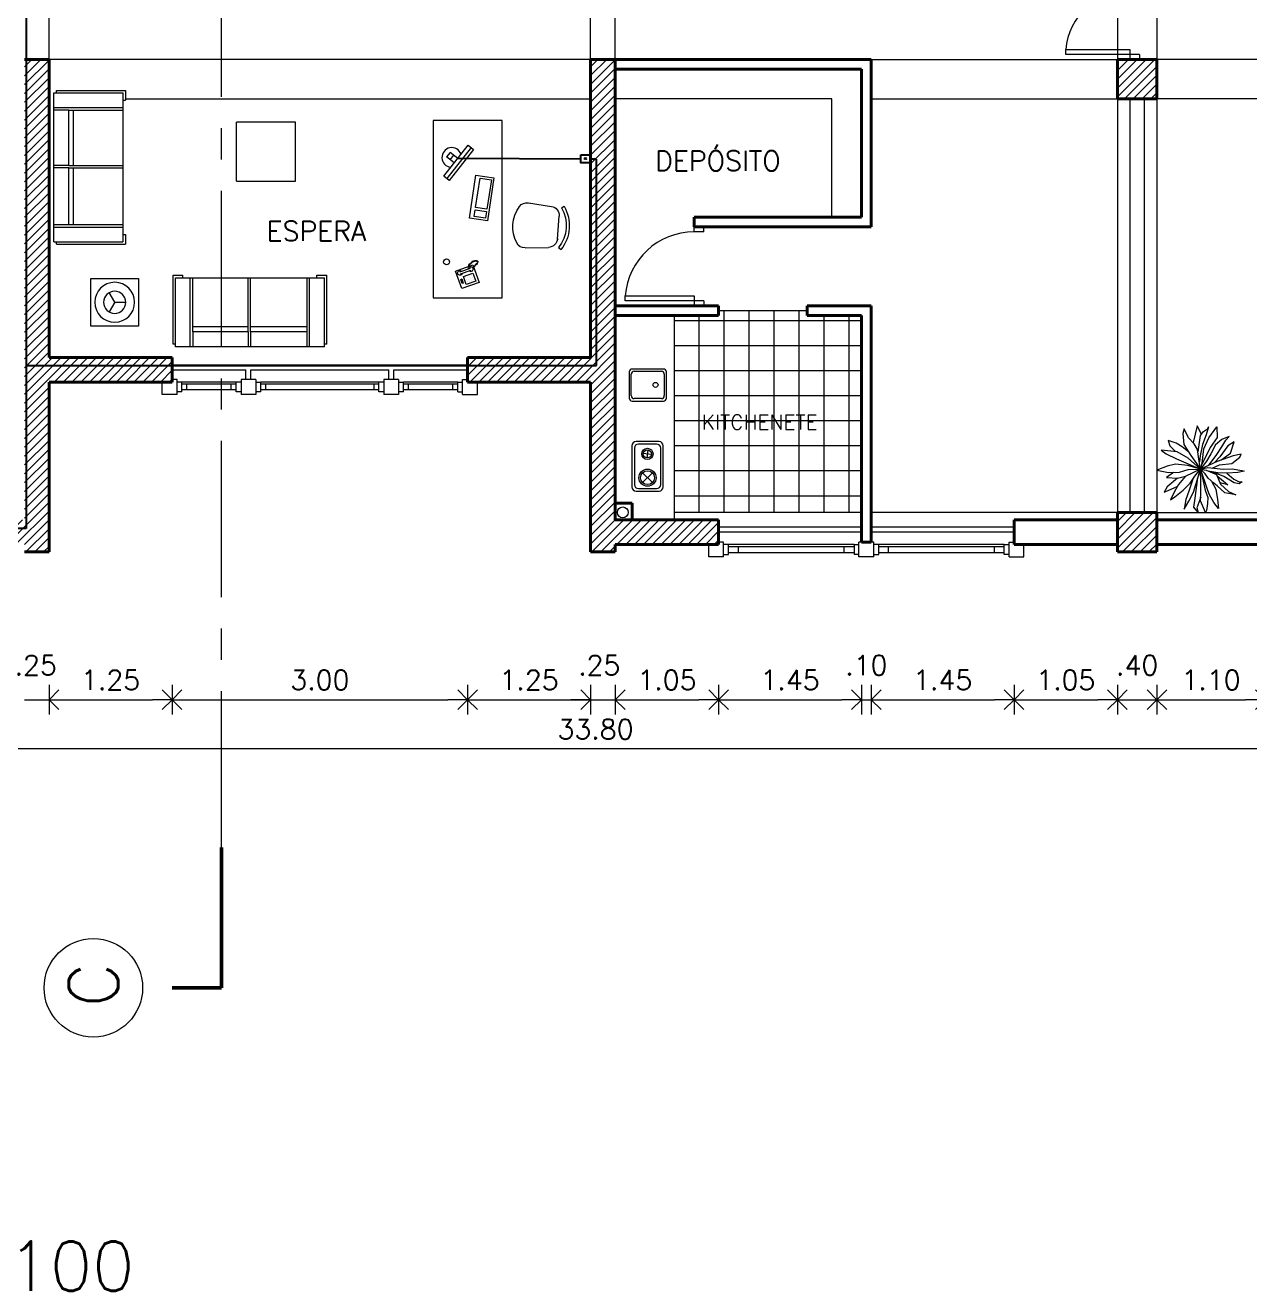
# Model space of a CAD drawing. Extents: x 952 to 1351, y -109 to 188.
# Drawn here: x 1222.72 to 1235.15, y 106.65 to 119.49 of the extents above; entities that cross this region are included whole.
import ezdxf

# ---------------------------------------------------------------- set-up
doc = ezdxf.new("R2010")
doc.units = 0
doc.header["$LTSCALE"] = 0.5
doc.linetypes.add('CENTER', pattern=[50.8, 31.75, -6.35, 6.35, -6.35])
doc.layers.get('0').update_dxf_attribs({"linetype": 'CONTINUOUS'})
doc.layers.get('Defpoints').update_dxf_attribs({"linetype": 'CONTINUOUS'})
for name, color, linetype, lineweight in [('Acotaciones', 9, 'CONTINUOUS', 9), ('Carpintería', 55, 'CONTINUOUS', 20), ('Detalles .05', 243, 'CONTINUOUS', 5), ('Detalles 01', 8, 'CONTINUOUS', 9), ('Equipamiento fijo', 31, 'CONTINUOUS', 13), ('Equipamiento movil', 33, 'CONTINUOUS', 9), ('Muros corte', 7, 'CONTINUOUS', 40), ('Punta 015', 64, 'CONTINUOUS', 13), ('Punta 02', 11, 'CONTINUOUS', 20), ('Punta 05', 52, 'CONTINUOUS', 50), ('Tratamiento pisos', 251, 'CONTINUOUS', 9), ('Vidrios', 147, 'CONTINUOUS', 13)]:
    doc.layers.add(name, color=color, linetype=linetype, lineweight=lineweight)
doc.layers.add('Cableado', color=100, linetype='CONTINUOUS')
doc.styles.add('Texto 1.5 mm', font='simplex.shx', dxfattribs={"height": 0.15})
doc.styles.add('Texto 2 mm', font='simplex.shx', dxfattribs={"height": 0.2})
doc.styles.add('Texto 5 mm', font='simplex.shx', dxfattribs={"height": 0.5})
doc.dimstyles.new('Primera línea', dxfattribs={"dimscale": 0, "dimtxt": 0.2, "dimasz": 0.2, "dimexe": 0.15, "dimexo": 0, "dimgap": 0.1, "dimtad": 1, "dimzin": 4, "dimdsep": 46, "dimtxsty": 'Texto 2 mm', "dimblk": 'OPEN90', "dimcen": 2.5, "dimclrd": 256, "dimclre": 256, "dimclrt": 256, "dimadec": 0, "dimazin": 0, "dimtfac": 1, "dimtmove": 2, "dimatfit": 3, "dimldrblk": 'OPEN90', "dimfxl": 1, "dimtolj": 1, "dimtzin": 0, "dimlwd": -1, "dimlwe": -1, "dimarcsym": 0})
doc.dimstyles.new('Segunda línea', dxfattribs={"dimscale": 0, "dimtxt": 0.2, "dimasz": 0.2, "dimexe": 0.15, "dimexo": 0.5, "dimgap": 0.1, "dimtad": 1, "dimzin": 4, "dimdsep": 46, "dimtxsty": 'Texto 2 mm', "dimblk": 'OPEN90', "dimcen": 2.5, "dimclrd": 256, "dimclre": 256, "dimclrt": 256, "dimadec": 0, "dimazin": 0, "dimtfac": 1, "dimtmove": 2, "dimatfit": 3, "dimldrblk": 'OPEN90', "dimfxl": 1, "dimtolj": 1, "dimtzin": 0, "dimlwd": -1, "dimlwe": -1, "dimarcsym": 0})
pattern_1 = [(45, (57.76673, 1.942127), (-0.0449012806, 0.0449012806), [])]

# ---------------------------------------------------------------- blocks, each defined once
blk = doc.blocks.new('Velador planta')
for q in [(-4.33, 2.5), (4.33, 2.5), (0, -5)]:
    blk.add_line((0, 0), q)
for radius in [9, 5]:
    blk.add_circle((0, 0), radius)
blk = doc.blocks.new('TELEFONO')
at = {"layer": 'Detalles .05'}
for p, q in [((0.139, 0.134), (-0.098, 0.134)), ((-0.098, 0.134), (-0.098, -0.099)), ((-0.071, 0.089), (-0.071, -0.055)), ((-0.043, 0.089), (-0.043, -0.055)), ((0.108, 0.063), (0, 0.063)), ((0, 0.063), (0, -0.063)), ((0.081, 0.108), (0.023, 0.108)), ((0.023, 0.108), (0.023, 0.094)), ((0.023, 0.094), (0.081, 0.094)), ((0.027, 0.041), (0.027, 0.041)), ((0.027, 0.014), (0.027, 0.014)), ((0.054, 0.041), (0.054, 0.041)), ((0.054, 0.014), (0.054, 0.014)), ((0.081, 0.094), (0.081, 0.108)), ((0.081, 0.041), (0.081, 0.041)), ((0.081, 0.014), (0.081, 0.014)), ((0.108, -0.063), (0.108, 0.063)), ((0.139, -0.099), (0.139, 0.134)), ((-0.129, -0.104), (-0.147, -0.11)), ((-0.129, -0.116), (-0.147, -0.121)), ((-0.129, -0.127), (-0.147, -0.133)), ((-0.129, -0.139), (-0.147, -0.145)), ((-0.124, -0.093), (-0.141, -0.098)), ((-0.124, -0.15), (-0.141, -0.156)), ((-0.118, -0.081), (-0.135, -0.087)), ((-0.112, -0.07), (-0.129, -0.075)), ((-0.106, -0.058), (-0.124, -0.064)), ((-0.101, -0.047), (-0.118, -0.052)), ((-0.089, -0.156), (-0.106, -0.162)), ((-0.083, -0.145), (-0.101, -0.15)), ((-0.098, -0.099), (0.139, -0.099)), ((-0.078, -0.133), (-0.095, -0.139)), ((-0.072, -0.121), (-0.089, -0.127)), ((-0.067, -0.083), (-0.078, -0.116)), ((0, -0.063), (0.108, -0.063)), ((0.027, -0.013), (0.027, -0.013)), ((0.027, -0.04), (0.027, -0.04)), ((0.054, -0.013), (0.054, -0.013)), ((0.054, -0.04), (0.054, -0.04)), ((0.081, -0.013), (0.081, -0.013)), ((0.081, -0.04), (0.081, -0.04)), ((-0.118, -0.162), (-0.135, -0.168)), ((-0.104, -0.17), (-0.122, -0.176))]:
    blk.add_line(p, q, dxfattribs=at)
for centre, start, end in [((-0.057, 0.089), 298.4915, 241.5085), ((-0.057, -0.055), 118.4915, 61.5085)]:
    blk.add_arc(centre, 0.0302, start, end, dxfattribs=at)
blk = doc.blocks.new('RECTANG')
for p, q in [((1, 1), (0, 1)), ((0, 1), (0, 0)), ((1, 0), (1, 1)), ((0, 0), (1, 0))]:
    blk.add_line(p, q)
blk = doc.blocks.new('KEYBOARD', base_point=(60, 294))
for p, xscale, yscale, zscale in [((60, 294), 19, 8, 19), ((61, 295), 13, 5, 13), ((75, 295), 3, 5, 3)]:
    blk.add_blockref('RECTANG', p, dxfattribs=dict(xscale=xscale, yscale=yscale, zscale=zscale))
blk = doc.blocks.new('silla compu')
for p, q in [((-0.198, 0.131), (-0.215, -0.107)), ((0.255, 0.058), (0.197, -0.173)), ((-0.225, -0.207), (-0.247, -0.23)), ((0.092, -0.242), (-0.137, -0.206)), ((0.175, -0.271), (0.188, -0.3))]:
    blk.add_line(p, q)
for centre, radius, start, end in [((-0.105, 0.124), 0.0936, 112.4967, 175.8734), ((-0.005, -0.116), 0.354, 49.3107, 112.4967), ((0.175, 0.085), 0.0838, 341.6928, 53.5518), ((-0.122, -0.113), 0.0936, 175.8734, 260.9037), ((0.022, 0.055), 0.392, 226.6455, 295.1618), ((0.022, 0.055), 0.361, 226.6972, 295.1102), ((0.098, -0.138), 0.105, 266.1879, 340.6498)]:
    blk.add_arc(centre, radius, start, end)
blk = doc.blocks.new('_Open90')
at = {"color": 0, "linetype": 'ByBlock', "lineweight": -2}
for p, q in [((0, 0), (-1, 0)), ((-0.5, 0.5), (0, 0)), ((0, 0), (-0.5, -0.5))]:
    blk.add_line(p, q, dxfattribs=at)
blk = doc.blocks.new('*D365')
at = {"layer": 'Acotaciones', "transparency": 16777216}
for p, q in [((1222.962, 112.797), (1222.962, 112.497)), ((1224.212, 112.797), (1224.212, 112.497)), ((1223.162, 112.647), (1224.012, 112.647))]:
    blk.add_line(p, q, dxfattribs=at)
at = {"layer": 'Defpoints', "color": 0, "transparency": 16777216}
for p in [(1222.962, 112.797), (1224.212, 112.797), (1224.212, 112.647)]:
    blk.add_point(p, dxfattribs=at)
at = {"layer": 'Acotaciones', "transparency": 16777216, "xscale": 0.2, "yscale": 0.2, "zscale": 0.2, "rotation": 180}
blk.add_blockref('_Open90', (1222.962, 112.647), dxfattribs=at)
at = {"layer": 'Acotaciones', "transparency": 16777216, "xscale": 0.2, "yscale": 0.2, "zscale": 0.2}
blk.add_blockref('_Open90', (1224.212, 112.647), dxfattribs=at)
at = {"layer": 'Acotaciones', "transparency": 16777216, "insert": (1223.587, 112.847), "char_height": 0.2, "attachment_point": 5, "style": 'Texto 2 mm'}
blk.add_mtext('\\A1;1.25', dxfattribs=at)
blk = doc.blocks.new('*D366')
at = {"layer": 'Acotaciones', "transparency": 16777216}
for p, q in [((1224.212, 112.797), (1224.212, 112.497)), ((1227.212, 112.797), (1227.212, 112.497)), ((1224.412, 112.647), (1227.012, 112.647))]:
    blk.add_line(p, q, dxfattribs=at)
at = {"layer": 'Defpoints', "color": 0, "transparency": 16777216}
for p in [(1224.212, 112.797), (1227.212, 112.797), (1227.212, 112.647)]:
    blk.add_point(p, dxfattribs=at)
at = {"layer": 'Acotaciones', "transparency": 16777216, "xscale": 0.2, "yscale": 0.2, "zscale": 0.2, "rotation": 180}
blk.add_blockref('_Open90', (1224.212, 112.647), dxfattribs=at)
at = {"layer": 'Acotaciones', "transparency": 16777216, "xscale": 0.2, "yscale": 0.2, "zscale": 0.2}
blk.add_blockref('_Open90', (1227.212, 112.647), dxfattribs=at)
at = {"layer": 'Acotaciones', "transparency": 16777216, "insert": (1225.712, 112.847), "char_height": 0.2, "attachment_point": 5, "style": 'Texto 2 mm'}
blk.add_mtext('\\A1;3.00', dxfattribs=at)
blk = doc.blocks.new('*D367')
at = {"layer": 'Acotaciones', "transparency": 16777216}
for p, q in [((1227.212, 112.797), (1227.212, 112.497)), ((1228.462, 112.797), (1228.462, 112.497)), ((1227.412, 112.647), (1228.262, 112.647))]:
    blk.add_line(p, q, dxfattribs=at)
at = {"layer": 'Defpoints', "color": 0, "transparency": 16777216}
for p in [(1227.212, 112.797), (1228.462, 112.797), (1228.462, 112.647)]:
    blk.add_point(p, dxfattribs=at)
at = {"layer": 'Acotaciones', "transparency": 16777216, "xscale": 0.2, "yscale": 0.2, "zscale": 0.2, "rotation": 180}
blk.add_blockref('_Open90', (1227.212, 112.647), dxfattribs=at)
at = {"layer": 'Acotaciones', "transparency": 16777216, "xscale": 0.2, "yscale": 0.2, "zscale": 0.2}
blk.add_blockref('_Open90', (1228.462, 112.647), dxfattribs=at)
at = {"layer": 'Acotaciones', "transparency": 16777216, "insert": (1227.837, 112.847), "char_height": 0.2, "attachment_point": 5, "style": 'Texto 2 mm'}
blk.add_mtext('\\A1;1.25', dxfattribs=at)
blk = doc.blocks.new('*D368')
at = {"layer": 'Acotaciones', "transparency": 16777216}
for p, q in [((1228.712, 112.797), (1228.712, 112.497)), ((1229.762, 112.797), (1229.762, 112.497)), ((1228.912, 112.647), (1229.562, 112.647))]:
    blk.add_line(p, q, dxfattribs=at)
at = {"layer": 'Defpoints', "color": 0, "transparency": 16777216}
for p in [(1228.712, 112.797), (1229.762, 112.797), (1229.762, 112.647)]:
    blk.add_point(p, dxfattribs=at)
at = {"layer": 'Acotaciones', "transparency": 16777216, "xscale": 0.2, "yscale": 0.2, "zscale": 0.2, "rotation": 180}
blk.add_blockref('_Open90', (1228.712, 112.647), dxfattribs=at)
at = {"layer": 'Acotaciones', "transparency": 16777216, "xscale": 0.2, "yscale": 0.2, "zscale": 0.2}
blk.add_blockref('_Open90', (1229.762, 112.647), dxfattribs=at)
at = {"layer": 'Acotaciones', "transparency": 16777216, "insert": (1229.237, 112.847), "char_height": 0.2, "attachment_point": 5, "style": 'Texto 2 mm'}
blk.add_mtext('\\A1;1.05', dxfattribs=at)
blk = doc.blocks.new('*D369')
at = {"layer": 'Acotaciones', "transparency": 16777216}
for p, q in [((1229.762, 112.797), (1229.762, 112.497)), ((1231.212, 112.797), (1231.212, 112.497)), ((1229.962, 112.647), (1231.012, 112.647))]:
    blk.add_line(p, q, dxfattribs=at)
at = {"layer": 'Defpoints', "color": 0, "transparency": 16777216}
for p in [(1229.762, 112.797), (1231.212, 112.797), (1231.212, 112.647)]:
    blk.add_point(p, dxfattribs=at)
at = {"layer": 'Acotaciones', "transparency": 16777216, "xscale": 0.2, "yscale": 0.2, "zscale": 0.2, "rotation": 180}
blk.add_blockref('_Open90', (1229.762, 112.647), dxfattribs=at)
at = {"layer": 'Acotaciones', "transparency": 16777216, "xscale": 0.2, "yscale": 0.2, "zscale": 0.2}
blk.add_blockref('_Open90', (1231.212, 112.647), dxfattribs=at)
at = {"layer": 'Acotaciones', "transparency": 16777216, "insert": (1230.487, 112.847), "char_height": 0.2, "attachment_point": 5, "style": 'Texto 2 mm'}
blk.add_mtext('\\A1;1.45', dxfattribs=at)
blk = doc.blocks.new('*D370')
at = {"layer": 'Acotaciones', "transparency": 16777216}
for p, q in [((1231.312, 112.797), (1231.312, 112.497)), ((1232.762, 112.797), (1232.762, 112.497)), ((1231.512, 112.647), (1232.562, 112.647))]:
    blk.add_line(p, q, dxfattribs=at)
at = {"layer": 'Defpoints', "color": 0, "transparency": 16777216}
for p in [(1231.312, 112.797), (1232.762, 112.797), (1232.762, 112.647)]:
    blk.add_point(p, dxfattribs=at)
at = {"layer": 'Acotaciones', "transparency": 16777216, "xscale": 0.2, "yscale": 0.2, "zscale": 0.2, "rotation": 180}
blk.add_blockref('_Open90', (1231.312, 112.647), dxfattribs=at)
at = {"layer": 'Acotaciones', "transparency": 16777216, "xscale": 0.2, "yscale": 0.2, "zscale": 0.2}
blk.add_blockref('_Open90', (1232.762, 112.647), dxfattribs=at)
at = {"layer": 'Acotaciones', "transparency": 16777216, "insert": (1232.037, 112.847), "char_height": 0.2, "attachment_point": 5, "style": 'Texto 2 mm'}
blk.add_mtext('\\A1;1.45', dxfattribs=at)
blk = doc.blocks.new('*D371')
at = {"layer": 'Acotaciones', "transparency": 16777216}
for p, q in [((1232.762, 112.797), (1232.762, 112.497)), ((1233.812, 112.797), (1233.812, 112.497)), ((1232.962, 112.647), (1233.612, 112.647))]:
    blk.add_line(p, q, dxfattribs=at)
at = {"layer": 'Defpoints', "color": 0, "transparency": 16777216}
for p in [(1232.762, 112.797), (1233.812, 112.797), (1233.812, 112.647)]:
    blk.add_point(p, dxfattribs=at)
at = {"layer": 'Acotaciones', "transparency": 16777216, "xscale": 0.2, "yscale": 0.2, "zscale": 0.2, "rotation": 180}
blk.add_blockref('_Open90', (1232.762, 112.647), dxfattribs=at)
at = {"layer": 'Acotaciones', "transparency": 16777216, "xscale": 0.2, "yscale": 0.2, "zscale": 0.2}
blk.add_blockref('_Open90', (1233.812, 112.647), dxfattribs=at)
at = {"layer": 'Acotaciones', "transparency": 16777216, "insert": (1233.287, 112.847), "char_height": 0.2, "attachment_point": 5, "style": 'Texto 2 mm'}
blk.add_mtext('\\A1;1.05', dxfattribs=at)
blk = doc.blocks.new('*D372')
at = {"layer": 'Acotaciones', "transparency": 16777216}
for p, q in [((1234.212, 112.797), (1234.212, 112.497)), ((1235.312, 112.797), (1235.312, 112.497)), ((1234.412, 112.647), (1235.112, 112.647))]:
    blk.add_line(p, q, dxfattribs=at)
at = {"layer": 'Defpoints', "color": 0, "transparency": 16777216}
for p in [(1234.212, 112.797), (1235.312, 112.797), (1235.312, 112.647)]:
    blk.add_point(p, dxfattribs=at)
at = {"layer": 'Acotaciones', "transparency": 16777216, "xscale": 0.2, "yscale": 0.2, "zscale": 0.2, "rotation": 180}
blk.add_blockref('_Open90', (1234.212, 112.647), dxfattribs=at)
at = {"layer": 'Acotaciones', "transparency": 16777216, "xscale": 0.2, "yscale": 0.2, "zscale": 0.2}
blk.add_blockref('_Open90', (1235.312, 112.647), dxfattribs=at)
at = {"layer": 'Acotaciones', "transparency": 16777216, "insert": (1234.762, 112.847), "char_height": 0.2, "attachment_point": 5, "style": 'Texto 2 mm'}
blk.add_mtext('\\A1;1.10', dxfattribs=at)
blk = doc.blocks.new('*D378')
at = {"layer": 'Acotaciones', "transparency": 16777216}
for p, q in [((1211.612, 112.297), (1211.612, 111.997)), ((1245.412, 112.297), (1245.412, 111.997)), ((1245.212, 112.147), (1211.812, 112.147))]:
    blk.add_line(p, q, dxfattribs=at)
at = {"layer": 'Defpoints', "color": 0, "transparency": 16777216}
for p in [(1211.612, 112.797), (1245.412, 112.797), (1211.612, 112.147)]:
    blk.add_point(p, dxfattribs=at)
at = {"layer": 'Acotaciones', "transparency": 16777216, "xscale": 0.2, "yscale": 0.2, "zscale": 0.2, "rotation": 180}
blk.add_blockref('_Open90', (1211.612, 112.147), dxfattribs=at)
at = {"layer": 'Acotaciones', "transparency": 16777216, "xscale": 0.2, "yscale": 0.2, "zscale": 0.2}
blk.add_blockref('_Open90', (1245.412, 112.147), dxfattribs=at)
at = {"layer": 'Acotaciones', "transparency": 16777216, "insert": (1228.512, 112.347), "char_height": 0.2, "attachment_point": 5, "style": 'Texto 2 mm'}
blk.add_mtext('\\A1;33.80', dxfattribs=at)
blk = doc.blocks.new('Treei')
for p, q in [((-1.6, 5.41), (-2.01, 5.58)), ((-2.01, 5.58), (-1.8, 4.47)), ((-0.75, 4.27), (-1.6, 5.41)), ((0.01, 4.32), (0.22, 5.68)), ((0.22, 5.68), (0.34, 5.97)), ((0.34, 5.97), (0.52, 5.11)), ((1.42, 4.57), (1.81, 5.28)), ((1.81, 5.28), (1.78, 5.7)), ((1.78, 5.7), (2.06, 5.28)), ((2.06, 5.28), (1.92, 4.62)), ((-3.94, 3.46), (-4.45, 3.93)), ((-4.45, 3.93), (-4.03, 2.89)), ((-2.15, 4.1), (-3.71, 4.62)), ((-3.71, 4.62), (-3.16, 3.73)), ((-3.16, 3.73), (-1.67, 2.62)), ((-1.21, 2.79), (-2.15, 4.1)), ((-1.8, 4.47), (-1.02, 2.25)), ((-0.56, 2.57), (-0.75, 4.27)), ((0.06, 3.09), (0.01, 4.32)), ((0.52, 5.11), (0.61, 3.71)), ((0.61, 3.71), (0.57, 2.38)), ((0.61, 3.58), (1.42, 4.57)), ((0.96, 2.25), (2.2, 3.73)), ((1.92, 4.62), (1.05, 3.19)), ((2.2, 3.73), (1.92, 2.62)), ((2.11, 2.72), (3.12, 3.85)), ((3.12, 3.85), (3.58, 4.84)), ((3.58, 4.84), (3.3, 3.31)), ((-5.76, 2.23), (-4.31, 2.25)), ((-4.26, 1.14), (-5.76, 2.23)), ((-4.31, 2.25), (-2.93, 1.32)), ((-4.03, 2.89), (-3.28, 2.03)), ((-3.05, 2.89), (-3.94, 3.46)), ((-3.28, 2.03), (-2.08, 1.39)), ((-1.83, 2.15), (-3.05, 2.89)), ((-0.51, 1.14), (-1.83, 2.15)), ((-1.67, 2.62), (-0.88, 1.91)), ((-1.02, 2.25), (0.03, -0.03)), ((-0.11, 1.56), (-0.56, 2.57)), ((-0.17, 1), (0.06, 3.09)), ((0.2, 0.77), (0.8, 2.18)), ((0.57, 2.38), (0.31, 1.05)), ((1.05, 3.19), (0.44, 1.74)), ((0.8, 2.18), (2.11, 2.72)), ((1.99, 1.81), (1.28, 1.02)), ((1.69, 1.48), (2.82, 2.08)), ((2.36, 2.28), (1.99, 1.81)), ((3.3, 3.31), (2.36, 2.28)), ((2.82, 2.08), (4.22, 2.33)), ((4.64, 1.81), (3.51, 1.17)), ((4.22, 2.33), (5.46, 2.47)), ((5.46, 2.47), (4.64, 1.81)), ((-4.76, 0.09), (-5.92, -0.48)), ((-5.51, 0.92), (-5.8, 1.09)), ((-5.8, 1.09), (-4.68, 0.77)), ((-5.12, 0.4), (-5.51, 0.92)), ((-4.61, -0.04), (-5.12, 0.4)), ((-4.68, 0.77), (-3.34, 0.26)), ((-2.77, 0.45), (-4.26, 1.14)), ((-3.34, 0.26), (-1.78, -0.09)), ((-2.93, 1.32), (-0.51, 0.11)), ((-0.77, 0.18), (-2.77, 0.45)), ((-2.08, 1.39), (-1.04, 0.82)), ((-1.04, 0.82), (0.03, -0.03)), ((0.03, -0.03), (-0.77, 0.18)), ((0.03, -0.03), (-0.17, 1)), ((0.03, -0.03), (0.2, 0.77)), ((2.04, 0.65), (0.03, -0.03)), ((0.7, 0.63), (0.03, -0.03)), ((0.03, -0.03), (2.96, 0.63)), ((1.85, 0.03), (0.03, -0.03)), ((1.28, 1.02), (0.7, 0.63)), ((3.28, 0.01), (1.85, 0.03)), ((2.73, 0.9), (2.04, 0.65)), ((3.51, 1.17), (2.73, 0.9)), ((2.96, 0.63), (3.97, 1)), ((4.41, -0.01), (3.28, 0.01)), ((3.97, 1), (4.77, 0.95)), ((5.39, 0.4), (4.41, -0.01)), ((4.77, 0.95), (5.72, 0.8)), ((6.02, 0.65), (5.39, 0.4)), ((5.72, 0.8), (6.02, 0.65)), ((-5.92, -0.48), (-3.64, -1.03)), ((-4.26, -1.67), (-5.51, -2.28)), ((-2.36, -0.36), (-4.61, -0.04)), ((-3.44, -0.9), (-4.26, -1.67)), ((-2.65, -0.43), (-3.44, -0.9)), ((-3.37, -2.31), (-1.83, -1.37)), ((-2.28, -1.64), (-3.05, -2.53)), ((-1.34, -0.24), (-2.65, -0.43)), ((-1.46, -1.72), (-2.33, -3.24)), ((-1.83, -1.37), (0.03, -0.03)), ((-1.78, -0.09), (-0.95, -0.18)), ((0.03, -0.03), (-1.46, -1.72)), ((-1.39, -3.32), (0.03, -0.03)), ((0.03, -0.03), (-1.34, -0.24)), ((0.03, -0.03), (-0.47, -1.76)), ((0.11, -1.72), (0.03, -0.03)), ((0.03, -0.03), (1.07, -2.16)), ((1, -0.83), (0.03, -0.03)), ((3.21, -0.98), (0.03, -0.03)), ((0.45, -2.92), (0.11, -1.72)), ((1.97, -1.44), (1, -0.83)), ((4.06, -0.75), (1.24, -0.39)), ((1.31, -1.02), (3.1, -1.64)), ((2.93, -2.41), (1.97, -1.44)), ((3.1, -1.64), (4.24, -2.04)), ((4.47, -1.62), (3.21, -0.98)), ((3.92, 0), (5.37, -0.51)), ((5.3, -0.93), (4.06, -0.75)), ((5.56, -2.28), (4.47, -1.62)), ((6.02, -0.34), (5.3, -0.93)), ((5.37, -0.51), (6.02, -0.34)), ((-5.51, -2.28), (-4.86, -2.48)), ((-4.86, -2.48), (-3.37, -2.31)), ((-3.55, -3.37), (-3.92, -4.48)), ((-3.05, -2.53), (-3.55, -3.37)), ((-3.16, -4.25), (-2.38, -3.46)), ((-2.33, -3.24), (-2.56, -5.44)), ((-2.06, -4.77), (-1.39, -3.32)), ((-0.47, -1.76), (-0.63, -3.46)), ((-0.63, -3.46), (-0.35, -4.6)), ((0.5, -4.43), (0.45, -2.92)), ((1.3, -3.19), (1.03, -2.11)), ((1.07, -2.16), (2.15, -3.07)), ((1.19, -4.72), (1.28, -3.19)), ((1.28, -3.19), (2.47, -4.62)), ((2.15, -3.07), (3.12, -3.59)), ((2.93, -4.4), (2.43, -3.22)), ((3.85, -3.54), (2.93, -2.41)), ((4.24, -2.04), (5.56, -2.28)), ((-3.92, -4.48), (-3.16, -4.25)), ((-2.56, -5.44), (-2.06, -4.77)), ((-0.35, -4.6), (0.2, -6.03)), ((0.2, -6.03), (0.5, -4.43)), ((0.5, -3.74), (1.19, -4.72)), ((2.47, -4.62), (3.23, -5.02)), ((3.23, -5.02), (2.93, -4.4)), ((3.12, -3.59), (4.27, -4.18)), ((4.27, -4.18), (3.85, -3.54))]:
    blk.add_line(p, q)

msp = doc.modelspace()

# ---------------------------------------------------------------- hatches: boundary and pattern name
at = {"layer": 'Detalles 01'}
h = msp.add_hatch(dxfattribs=at)
h.set_pattern_fill('ANSI31,_O', color=256, scale=0.02)
h.set_pattern_definition(pattern_1)
h.paths.add_polyline_path([(1222.712, 114.472), (1221.662, 114.472), (1221.662, 114.222), (1222.712, 114.222), (1222.712, 114.147), (1222.962, 114.147), (1222.962, 115.872), (1224.212, 115.872), (1224.212, 116.122), (1222.962, 116.122), (1222.962, 119.147), (1222.712, 119.147)])
h = msp.add_hatch(dxfattribs=at)
h.set_pattern_fill('ANSI31,_O', color=256, scale=0.02)
h.set_pattern_definition(pattern_1)
h.paths.add_polyline_path([(1228.712, 119.147), (1228.462, 119.147), (1228.462, 116.122), (1227.212, 116.122), (1227.212, 115.872), (1228.462, 115.872), (1228.462, 114.147), (1228.712, 114.147), (1228.712, 114.222), (1229.762, 114.222), (1229.762, 114.472), (1228.712, 114.472)])
h = msp.add_hatch(dxfattribs=at)
h.set_pattern_fill('ANSI31', color=256, scale=0.02, style=0)
h.set_pattern_definition(pattern_1)
h.paths.add_polyline_path([(1233.812, 119.147), (1233.812, 118.747), (1234.212, 118.747), (1234.212, 119.147)])
h = msp.add_hatch(dxfattribs=at)
h.set_pattern_fill('ANSI31', color=256, scale=0.02, style=0)
h.set_pattern_definition(pattern_1)
h.paths.add_polyline_path([(1234.212, 114.147), (1234.212, 114.547), (1233.812, 114.547), (1233.812, 114.147)])
at = {"layer": 'Tratamiento pisos'}
h = msp.add_hatch(dxfattribs=at)
h.set_pattern_fill('NET,_I', color=256, scale=0.08, angle=-90, style=2)
h.set_pattern_definition([(270, (118.56673, 1.94213), (0.254, -4e-17), []), (0, (118.56673, 1.94213), (6e-17, 0.254), [])])
h.paths.add_polyline_path([(1229.762, 116.597), (1229.762, 116.547), (1229.312, 116.547), (1229.312, 114.547), (1231.187, 114.547), (1231.212, 114.547), (1231.212, 116.547), (1230.662, 116.547), (1230.662, 116.597)])

# ---------------------------------------------------------------- linework, layer by layer
at = {"layer": 'Acotaciones'}
for p, q in [((1231.312, 112.797), (1231.312, 112.497)), ((1233.812, 112.647), (1233.912, 112.747)), ((1234.212, 112.647), (1234.112, 112.747)), ((1222.712, 112.647), (1223.212, 112.647)), ((1228.212, 112.647), (1228.712, 112.647)), ((1231.212, 112.647), (1231.312, 112.647)), ((1233.812, 112.647), (1234.212, 112.647)), ((1233.912, 112.547), (1233.812, 112.647)), ((1234.112, 112.547), (1234.212, 112.647))]:
    msp.add_line(p, q, dxfattribs=at)
at = {"layer": 'Cableado'}
for p, q in [((1222.73, 125.232), (1222.73, 118.747)), ((1222.73, 118.747), (1222.73, 116.04)), ((1228.363, 118.134), (1227.112, 118.143)), ((1228.522, 118.134), (1228.462, 118.134)), ((1228.522, 116.04), (1228.522, 118.134)), ((1222.73, 116.04), (1228.522, 116.04)), ((1222.73, 116.04), (1222.73, 114.386)), ((1222.73, 114.386), (1217.497, 114.386))]:
    msp.add_line(p, q, dxfattribs=at)
msp.add_lwpolyline([(1228.363, 118.18), (1228.462, 118.18), (1228.462, 118.096), (1228.363, 118.096)], close=True, dxfattribs=at)
at = {"layer": 'Carpintería'}
for p, q in [((1233.287, 119.197), (1233.287, 119.247)), ((1233.287, 119.247), (1233.937, 119.247)), ((1233.937, 119.247), (1233.937, 119.197)), ((1233.937, 119.197), (1233.287, 119.197)), ((1234.037, 119.197), (1233.937, 119.197)), ((1233.937, 119.197), (1233.937, 119.147)), ((1234.037, 119.197), (1234.037, 119.147)), ((1229.512, 117.397), (1229.512, 117.447)), ((1229.612, 117.397), (1229.612, 117.447)), ((1229.612, 117.397), (1229.512, 117.397)), ((1228.812, 116.697), (1228.812, 116.747)), ((1228.812, 116.747), (1229.512, 116.747)), ((1229.512, 116.697), (1228.812, 116.697)), ((1229.512, 116.747), (1229.512, 116.697)), ((1229.612, 116.697), (1229.512, 116.697)), ((1229.512, 116.697), (1229.512, 116.647)), ((1229.612, 116.697), (1229.612, 116.647)), ((1224.262, 115.897), (1224.212, 115.897)), ((1224.262, 115.747), (1224.262, 115.897)), ((1225.062, 115.897), (1224.912, 115.897)), ((1224.912, 115.897), (1224.912, 115.747)), ((1225.062, 115.897), (1225.062, 115.747)), ((1226.512, 115.897), (1226.362, 115.897)), ((1226.362, 115.897), (1226.362, 115.747)), ((1226.512, 115.897), (1226.512, 115.747)), ((1227.162, 115.747), (1227.162, 115.897)), ((1227.162, 115.897), (1227.212, 115.897)), ((1224.112, 115.747), (1224.112, 115.872)), ((1224.312, 115.872), (1224.262, 115.872)), ((1224.312, 115.772), (1224.262, 115.772)), ((1224.312, 115.772), (1224.312, 115.872)), ((1224.862, 115.852), (1224.312, 115.852)), ((1224.862, 115.792), (1224.312, 115.792)), ((1224.362, 115.792), (1224.362, 115.852)), ((1224.812, 115.792), (1224.812, 115.852)), ((1224.862, 115.772), (1224.862, 115.872)), ((1224.912, 115.872), (1224.862, 115.872)), ((1224.912, 115.772), (1224.862, 115.772)), ((1225.062, 115.872), (1225.112, 115.872)), ((1225.112, 115.772), (1225.062, 115.772)), ((1225.112, 115.772), (1225.112, 115.872)), ((1226.312, 115.852), (1225.112, 115.852)), ((1226.312, 115.792), (1225.112, 115.792)), ((1225.162, 115.792), (1225.162, 115.852)), ((1226.262, 115.792), (1226.262, 115.852)), ((1226.362, 115.872), (1226.312, 115.872)), ((1226.312, 115.772), (1226.312, 115.872)), ((1226.362, 115.772), (1226.312, 115.772)), ((1226.512, 115.872), (1226.562, 115.872)), ((1226.562, 115.772), (1226.512, 115.772)), ((1226.562, 115.772), (1226.562, 115.872)), ((1227.112, 115.852), (1226.562, 115.852)), ((1227.112, 115.792), (1226.562, 115.792)), ((1226.612, 115.792), (1226.612, 115.852)), ((1227.062, 115.792), (1227.062, 115.852)), ((1227.112, 115.772), (1227.112, 115.872)), ((1227.112, 115.872), (1227.162, 115.872)), ((1227.112, 115.772), (1227.162, 115.772)), ((1227.312, 115.747), (1227.312, 115.872)), ((1224.262, 115.747), (1224.112, 115.747)), ((1225.062, 115.747), (1224.912, 115.747)), ((1226.512, 115.747), (1226.362, 115.747)), ((1227.162, 115.747), (1227.312, 115.747)), ((1229.662, 114.097), (1229.662, 114.222)), ((1229.812, 114.247), (1229.762, 114.247)), ((1229.812, 114.097), (1229.812, 114.247)), ((1229.862, 114.222), (1229.812, 114.222)), ((1229.862, 114.122), (1229.862, 114.222)), ((1231.137, 114.222), (1231.137, 114.122)), ((1231.137, 114.222), (1231.187, 114.222)), ((1231.187, 114.097), (1231.187, 114.247)), ((1231.212, 114.247), (1231.187, 114.247)), ((1231.337, 114.247), (1231.312, 114.247)), ((1231.337, 114.097), (1231.337, 114.247)), ((1231.387, 114.222), (1231.337, 114.222)), ((1231.387, 114.122), (1231.387, 114.222)), ((1232.662, 114.122), (1232.662, 114.222)), ((1232.662, 114.222), (1232.712, 114.222)), ((1232.712, 114.097), (1232.712, 114.247)), ((1232.712, 114.247), (1232.762, 114.247)), ((1232.862, 114.097), (1232.862, 114.222)), ((1229.812, 114.097), (1229.662, 114.097)), ((1229.812, 114.122), (1229.862, 114.122)), ((1229.862, 114.202), (1231.137, 114.202)), ((1229.862, 114.142), (1231.137, 114.142)), ((1229.962, 114.142), (1229.962, 114.202)), ((1231.037, 114.142), (1231.037, 114.202)), ((1231.187, 114.122), (1231.137, 114.122)), ((1231.337, 114.097), (1231.187, 114.097)), ((1231.337, 114.122), (1231.387, 114.122)), ((1231.387, 114.202), (1232.662, 114.202)), ((1231.387, 114.142), (1232.662, 114.142)), ((1231.487, 114.142), (1231.487, 114.202)), ((1232.562, 114.142), (1232.562, 114.202)), ((1232.712, 114.122), (1232.662, 114.122)), ((1232.712, 114.097), (1232.862, 114.097))]:
    msp.add_line(p, q, dxfattribs=at)
at = {"layer": 'Detalles 01', "linetype": 'CENTER', "ltscale": 0.1}
msp.add_line((1224.712, 111.147), (1224.712, 121.656), dxfattribs=at)
at = {"layer": 'Detalles 01'}
for p, q in [((1224.212, 116.047), (1227.212, 116.047)), ((1224.212, 115.997), (1224.962, 115.997)), ((1224.962, 115.897), (1224.962, 115.997)), ((1225.012, 115.897), (1225.012, 115.997)), ((1225.012, 115.997), (1226.412, 115.997)), ((1226.412, 115.897), (1226.412, 115.997)), ((1226.462, 115.897), (1226.462, 115.997)), ((1226.462, 115.997), (1227.212, 115.997)), ((1224.862, 115.872), (1224.312, 115.872)), ((1226.312, 115.872), (1225.112, 115.872)), ((1227.112, 115.872), (1226.562, 115.872)), ((1231.212, 114.397), (1229.762, 114.397)), ((1231.212, 114.347), (1229.762, 114.347)), ((1232.762, 114.397), (1231.312, 114.397)), ((1232.762, 114.347), (1231.312, 114.347)), ((1231.137, 114.222), (1229.862, 114.222)), ((1232.662, 114.222), (1231.387, 114.222))]:
    msp.add_line(p, q, dxfattribs=at)
msp.add_circle((1228.788, 114.549), 0.055, dxfattribs=at)
for centre, radius, start, end in [((1233.939, 119.193), 0.654, 90.1372, 175.2816), ((1229.514, 116.694), 0.703, 90.1171, 175.6407)]:
    msp.add_arc(centre, radius, start, end, dxfattribs=at)
at = {"layer": 'Equipamiento fijo'}
for p, q in [((1230.912, 118.747), (1228.712, 118.747)), ((1230.912, 117.547), (1230.912, 118.747)), ((1229.312, 114.472), (1229.312, 116.547))]:
    msp.add_line(p, q, dxfattribs=at)
at = {"layer": 'Equipamiento movil', "ltscale": 0.009}
for p, q in [((1223.012, 117.296), (1223.012, 118.808)), ((1223.012, 118.808), (1223.712, 118.808)), ((1223.037, 118.833), (1223.737, 118.833)), ((1223.037, 118.808), (1223.037, 118.833)), ((1223.712, 118.808), (1223.712, 118.658)), ((1223.712, 118.733), (1223.737, 118.733)), ((1223.737, 118.833), (1223.737, 118.733)), ((1223.012, 118.658), (1223.712, 118.658)), ((1223.162, 118.633), (1223.012, 118.633)), ((1223.162, 118.071), (1223.162, 118.633)), ((1223.162, 118.633), (1223.712, 118.633)), ((1223.212, 118.071), (1223.212, 118.633)), ((1223.712, 118.658), (1223.712, 117.296)), ((1223.162, 118.071), (1223.012, 118.071)), ((1223.162, 118.071), (1223.712, 118.071)), ((1223.162, 118.071), (1223.712, 118.071)), ((1223.162, 118.046), (1223.012, 118.046)), ((1223.162, 118.046), (1223.712, 118.046)), ((1223.162, 117.471), (1223.162, 118.046)), ((1223.212, 117.471), (1223.212, 118.046)), ((1223.012, 117.471), (1223.712, 117.471)), ((1223.012, 117.446), (1223.712, 117.446)), ((1223.712, 117.446), (1223.712, 117.296)), ((1223.712, 117.371), (1223.737, 117.371)), ((1223.737, 117.371), (1223.737, 117.271)), ((1223.012, 117.296), (1223.712, 117.296)), ((1223.037, 117.271), (1223.037, 117.296)), ((1223.037, 117.271), (1223.737, 117.271)), ((1224.221, 116.256), (1224.221, 116.956)), ((1224.221, 116.956), (1224.321, 116.956)), ((1224.246, 116.231), (1224.246, 116.931)), ((1224.246, 116.931), (1224.396, 116.931)), ((1224.321, 116.931), (1224.321, 116.956)), ((1224.396, 116.931), (1225.758, 116.931)), ((1224.396, 116.231), (1224.396, 116.931)), ((1224.421, 116.381), (1224.421, 116.931)), ((1224.983, 116.381), (1224.983, 116.931)), ((1224.983, 116.381), (1224.983, 116.931)), ((1225.008, 116.381), (1225.008, 116.931)), ((1225.583, 116.231), (1225.583, 116.931)), ((1225.608, 116.231), (1225.608, 116.931)), ((1225.608, 116.931), (1225.758, 116.931)), ((1225.683, 116.956), (1225.783, 116.956)), ((1225.683, 116.931), (1225.683, 116.956)), ((1225.758, 116.231), (1225.758, 116.931)), ((1225.783, 116.256), (1225.783, 116.956)), ((1224.983, 116.431), (1224.421, 116.431)), ((1225.583, 116.431), (1225.008, 116.431)), ((1224.983, 116.381), (1224.421, 116.381)), ((1224.421, 116.381), (1224.421, 116.231)), ((1224.983, 116.381), (1224.983, 116.231)), ((1225.008, 116.381), (1225.008, 116.231)), ((1225.583, 116.381), (1225.008, 116.381)), ((1224.246, 116.256), (1224.221, 116.256)), ((1225.758, 116.231), (1224.246, 116.231)), ((1225.783, 116.256), (1225.758, 116.256))]:
    msp.add_line(p, q, dxfattribs=at)
at = {"layer": 'Equipamiento movil'}
for p, q in [((1225.466, 118.512), (1224.866, 118.512)), ((1224.866, 117.912), (1224.866, 118.512)), ((1225.466, 117.912), (1225.466, 118.512)), ((1226.862, 118.528), (1226.862, 116.728)), ((1227.562, 118.528), (1226.862, 118.528)), ((1227.562, 116.728), (1227.562, 118.528)), ((1226.97, 117.962), (1227.217, 118.277)), ((1227.035, 118.204), (1226.998, 118.157)), ((1227.249, 118.252), (1227.001, 117.938)), ((1227.272, 118.234), (1227.025, 117.919)), ((1227.112, 118.143), (1227.035, 118.204)), ((1227.217, 118.277), (1227.272, 118.234)), ((1227.075, 118.096), (1226.998, 118.157)), ((1227.036, 118.127), (1227.073, 118.174)), ((1227.025, 117.919), (1226.97, 117.962)), ((1224.866, 117.912), (1225.466, 117.912)), ((1223.385, 116.438), (1223.385, 116.924)), ((1223.385, 116.924), (1223.871, 116.924)), ((1223.871, 116.924), (1223.871, 116.438)), ((1226.862, 116.728), (1227.562, 116.728)), ((1223.871, 116.438), (1223.385, 116.438)), ((1228.853, 115.974), (1228.853, 115.709)), ((1228.874, 115.734), (1228.874, 115.952)), ((1229.201, 116.004), (1228.883, 116.004)), ((1228.904, 115.982), (1229.18, 115.982)), ((1229.21, 115.952), (1229.21, 115.734)), ((1229.231, 115.709), (1229.231, 115.974)), ((1228.883, 115.679), (1229.201, 115.679)), ((1229.18, 115.704), (1228.904, 115.704)), ((1229.157, 115.267), (1228.923, 115.267)), ((1228.881, 115.225), (1228.881, 114.807)), ((1228.906, 115.2), (1228.906, 114.832)), ((1229.132, 115.242), (1228.948, 115.242)), ((1229.078, 115.136), (1228.997, 115.147)), ((1229.044, 115.182), (1229.032, 115.101)), ((1229.174, 115.016), (1229.174, 115.2)), ((1229.199, 115.016), (1229.199, 115.225)), ((1229.174, 114.832), (1229.174, 115.016)), ((1229.199, 114.807), (1229.199, 115.016)), ((1229.089, 114.851), (1228.99, 114.951)), ((1228.99, 114.851), (1229.089, 114.951)), ((1228.923, 114.765), (1229.157, 114.765)), ((1228.948, 114.79), (1229.132, 114.79))]:
    msp.add_line(p, q, dxfattribs=at)
for centre, radius in [((1226.999, 117.092), 0.03), ((1229.121, 115.843), 0.0252), ((1229.038, 115.142), 0.0577), ((1229.038, 115.142), 0.041), ((1229.039, 114.901), 0.0871), ((1229.039, 114.901), 0.0703)]:
    msp.add_circle(centre, radius, dxfattribs=at)
for centre, radius, start, end in [((1227.052, 118.152), 0.1, 19.6916, 263.9196), ((1228.883, 115.974), 0.03, 90, 180), ((1228.904, 115.952), 0.03, 90, 180), ((1229.18, 115.952), 0.03, 0, 90), ((1229.201, 115.974), 0.03, 0, 90), ((1228.883, 115.709), 0.03, 180, 270), ((1228.904, 115.734), 0.03, 180, 270), ((1229.18, 115.734), 0.03, 270, 360), ((1229.201, 115.709), 0.03, 270, 360), ((1228.923, 115.225), 0.0418, 90, 180), ((1229.157, 115.225), 0.0418, 0, 90), ((1228.948, 115.2), 0.0418, 90, 180), ((1229.132, 115.2), 0.0418, 0, 90), ((1228.923, 114.807), 0.0418, 180, 270), ((1228.948, 114.832), 0.0418, 180, 270), ((1229.132, 114.832), 0.0418, 270, 0), ((1229.157, 114.807), 0.0418, 270, 0)]:
    msp.add_arc(centre, radius, start, end, dxfattribs=at)
at = {"layer": 'Muros corte'}
for p, q in [((1222.712, 119.147), (1222.962, 119.147)), ((1222.962, 116.122), (1222.962, 119.147)), ((1228.462, 119.147), (1228.462, 116.122)), ((1231.312, 119.147), (1228.462, 119.147)), ((1228.712, 119.147), (1228.712, 114.472)), ((1231.312, 117.447), (1231.312, 119.147)), ((1234.212, 119.147), (1233.812, 119.147)), ((1233.812, 118.747), (1233.812, 119.147)), ((1234.212, 118.747), (1234.212, 119.147)), ((1231.212, 119.047), (1228.712, 119.047)), ((1231.212, 117.547), (1231.212, 119.047)), ((1234.212, 118.747), (1233.812, 118.747)), ((1231.212, 117.547), (1229.512, 117.547)), ((1229.512, 117.447), (1229.512, 117.547)), ((1231.312, 117.447), (1229.512, 117.447)), ((1229.762, 116.647), (1228.712, 116.647)), ((1229.762, 116.547), (1228.712, 116.547)), ((1229.762, 116.547), (1229.762, 116.647)), ((1231.312, 116.647), (1230.662, 116.647)), ((1230.662, 116.547), (1230.662, 116.647)), ((1231.212, 116.547), (1230.662, 116.547)), ((1231.212, 114.247), (1231.212, 116.547)), ((1231.312, 114.247), (1231.312, 116.647)), ((1222.962, 116.122), (1224.212, 116.122)), ((1224.212, 116.122), (1224.212, 115.872)), ((1227.212, 115.872), (1227.212, 116.122)), ((1228.462, 116.122), (1227.212, 116.122)), ((1222.962, 115.872), (1224.212, 115.872)), ((1222.962, 114.147), (1222.962, 115.872)), ((1228.462, 115.872), (1227.212, 115.872)), ((1228.462, 115.872), (1228.462, 114.147)), ((1228.712, 114.642), (1228.882, 114.642)), ((1228.882, 114.472), (1228.882, 114.642)), ((1229.762, 114.472), (1228.712, 114.472)), ((1229.762, 114.222), (1229.762, 114.472)), ((1233.812, 114.472), (1232.762, 114.472)), ((1232.762, 114.222), (1232.762, 114.472)), ((1234.212, 114.547), (1233.812, 114.547)), ((1233.812, 114.147), (1233.812, 114.547)), ((1234.212, 114.547), (1234.212, 114.147)), ((1235.312, 114.472), (1234.212, 114.472)), ((1229.762, 114.222), (1228.712, 114.222)), ((1228.712, 114.222), (1228.712, 114.147)), ((1231.312, 114.247), (1231.212, 114.247)), ((1233.812, 114.222), (1232.762, 114.222)), ((1235.312, 114.222), (1234.212, 114.222)), ((1222.962, 114.147), (1222.712, 114.147)), ((1228.712, 114.147), (1228.462, 114.147)), ((1234.212, 114.147), (1233.812, 114.147))]:
    msp.add_line(p, q, dxfattribs=at)
at = {"layer": 'Punta 02'}
msp.add_circle((1223.412, 109.722), 0.5, dxfattribs=at)
at = {"layer": 'Punta 05'}
for p, q in [((1224.712, 111.147), (1224.712, 109.722)), ((1224.712, 109.722), (1224.212, 109.722))]:
    msp.add_line(p, q, dxfattribs=at)
at = {"layer": 'Tratamiento pisos'}
for p, q in [((1233.812, 125.147), (1233.812, 119.147)), ((1234.212, 125.147), (1234.212, 119.147)), ((1222.962, 119.147), (1222.962, 120.747)), ((1228.462, 119.147), (1228.462, 120.747)), ((1228.712, 119.147), (1228.712, 120.747)), ((1228.462, 119.147), (1222.962, 119.147)), ((1231.312, 119.147), (1233.812, 119.147)), ((1239.412, 119.147), (1234.212, 119.147)), ((1223.737, 118.747), (1228.462, 118.747)), ((1231.312, 118.747), (1233.812, 118.747)), ((1233.812, 118.747), (1233.812, 114.547)), ((1234.212, 118.747), (1234.212, 114.547)), ((1239.412, 118.747), (1234.212, 118.747)), ((1229.762, 116.597), (1230.662, 116.597)), ((1231.212, 114.547), (1229.312, 114.547)), ((1233.812, 114.547), (1231.312, 114.547)), ((1234.212, 114.547), (1239.242, 114.547))]:
    msp.add_line(p, q, dxfattribs=at)
at = {"layer": 'Vidrios', "color": 7}
for p, q in [((1233.937, 118.747), (1233.937, 114.548)), ((1234.087, 114.547), (1234.087, 118.747))]:
    msp.add_line(p, q, dxfattribs=at)

# ---------------------------------------------------------------- block references
at = {"layer": 'Detalles .05'}
for name, p, xscale, yscale, zscale, rotation in [('TELEFONO', (1227.218, 116.961), -0.8, 0.8, 0.8, 109.5246331456692), ('Treei', (1234.657, 114.991), 0.07371000000000001, 0.07371000000000001, 0.07371000000000001, 270)]:
    msp.add_blockref(name, p, dxfattribs=dict(at, xscale=xscale, yscale=yscale, zscale=zscale, rotation=rotation))
at = {"layer": 'Equipamiento movil'}
for name, p, xscale, yscale, zscale, rotation in [('KEYBOARD', (1227.48, 117.945), -0.02326153846132684, 0.02326153846151868, 0.02326153846153847, 81.42196533294214), ('Velador planta', (1223.629, 116.682), -0.0225, 0.0225, 0.0225, 90)]:
    msp.add_blockref(name, p, dxfattribs=dict(at, xscale=xscale, yscale=yscale, zscale=zscale, rotation=rotation))
at = {"layer": 'Equipamiento movil', "xscale": -1, "rotation": 76.81788753903423}
msp.add_blockref('silla compu', (1227.912, 117.469), dxfattribs=at)

# ---------------------------------------------------------------- texts
at = {"layer": 'Acotaciones', "char_height": 0.2, "attachment_point": 5, "style": 'Texto 2 mm'}
for s, insert in [('.25', (1222.827, 112.997)), ('.25', (1228.549, 112.997)), ('\\A1;.10', (1231.262, 112.997)), ('\\A1;.40', (1234.012, 112.997))]:
    msp.add_mtext(s, dxfattribs=dict(at, insert=insert))
at = {"layer": 'Cableado', "insert": (1228.394, 118.147), "char_height": 0.0159, "attachment_point": 1, "style": 'Texto 5 mm'}
msp.add_mtext_dynamic_manual_height_columns('RS', width=19.34546, gutter_width=2.5, heights=[0], dxfattribs=at)
at = {"layer": 'Punta 015', "insert": (1229.59, 115.389), "char_height": 0.15, "width": 1.38855, "attachment_point": 7, "style": 'Texto 1.5 mm'}
msp.add_mtext('KITCHENETE', dxfattribs=at)
at = {"layer": 'Punta 02', "char_height": 0.2, "style": 'Texto 2 mm'}
for s, insert, width, attachment_point in [('DEPÓSITO', (1229.116, 118.018), 1.41809, 7), ('ESPERA', (1225.171, 117.504), 1.0557, 1)]:
    msp.add_mtext(s, dxfattribs=dict(at, insert=insert, width=width, attachment_point=attachment_point))
at = {"layer": 'Punta 05', "insert": (1223.663, 109.525), "char_height": 0.5, "width": 0.3999, "attachment_point": 7, "rotation": 90, "style": 'Texto 5 mm'}
msp.add_mtext('C', dxfattribs=at)
at = {"layer": 'Punta 05', "insert": (1211.614, 107.146), "char_height": 0.5, "width": 14.40563, "attachment_point": 1, "style": 'Texto 5 mm'}
msp.add_mtext('PLANTA TERCER PISO - Esc.: 1:100', dxfattribs=at)

# ---------------------------------------------------------------- dimensions: what is measured, and where the dimension line sits
at = {"layer": 'Acotaciones'}
for base, p1, p2, dimstyle, picture, middle in [((1224.212, 112.647), (1222.962, 112.797), (1224.212, 112.797), 'Primera línea', '*D365', (1223.587, 112.847)), ((1227.212, 112.647), (1224.212, 112.797), (1227.212, 112.797), 'Primera línea', '*D366', (1225.712, 112.847)), ((1228.462, 112.647), (1227.212, 112.797), (1228.462, 112.797), 'Primera línea', '*D367', (1227.837, 112.847)), ((1229.762, 112.647), (1228.712, 112.797), (1229.762, 112.797), 'Primera línea', '*D368', (1229.237, 112.847)), ((1231.212, 112.647), (1229.762, 112.797), (1231.212, 112.797), 'Primera línea', '*D369', (1230.487, 112.847)), ((1232.762, 112.647), (1231.312, 112.797), (1232.762, 112.797), 'Primera línea', '*D370', (1232.037, 112.847)), ((1233.812, 112.647), (1232.762, 112.797), (1233.812, 112.797), 'Primera línea', '*D371', (1233.287, 112.847)), ((1235.312, 112.647), (1234.212, 112.797), (1235.312, 112.797), 'Primera línea', '*D372', (1234.762, 112.847)), ((1211.612, 112.147), (1245.412, 112.797), (1211.612, 112.797), 'Segunda línea', '*D378', (1228.512, 112.347))]:
    dim = msp.add_linear_dim(base=base, p1=p1, p2=p2, dimstyle=dimstyle, override={"dimscale": 1}, dxfattribs=at)
    dim.commit()
    dim.dimension.update_dxf_attribs({"geometry": picture, "text_midpoint": middle})

doc.saveas('drawing.dxf')
